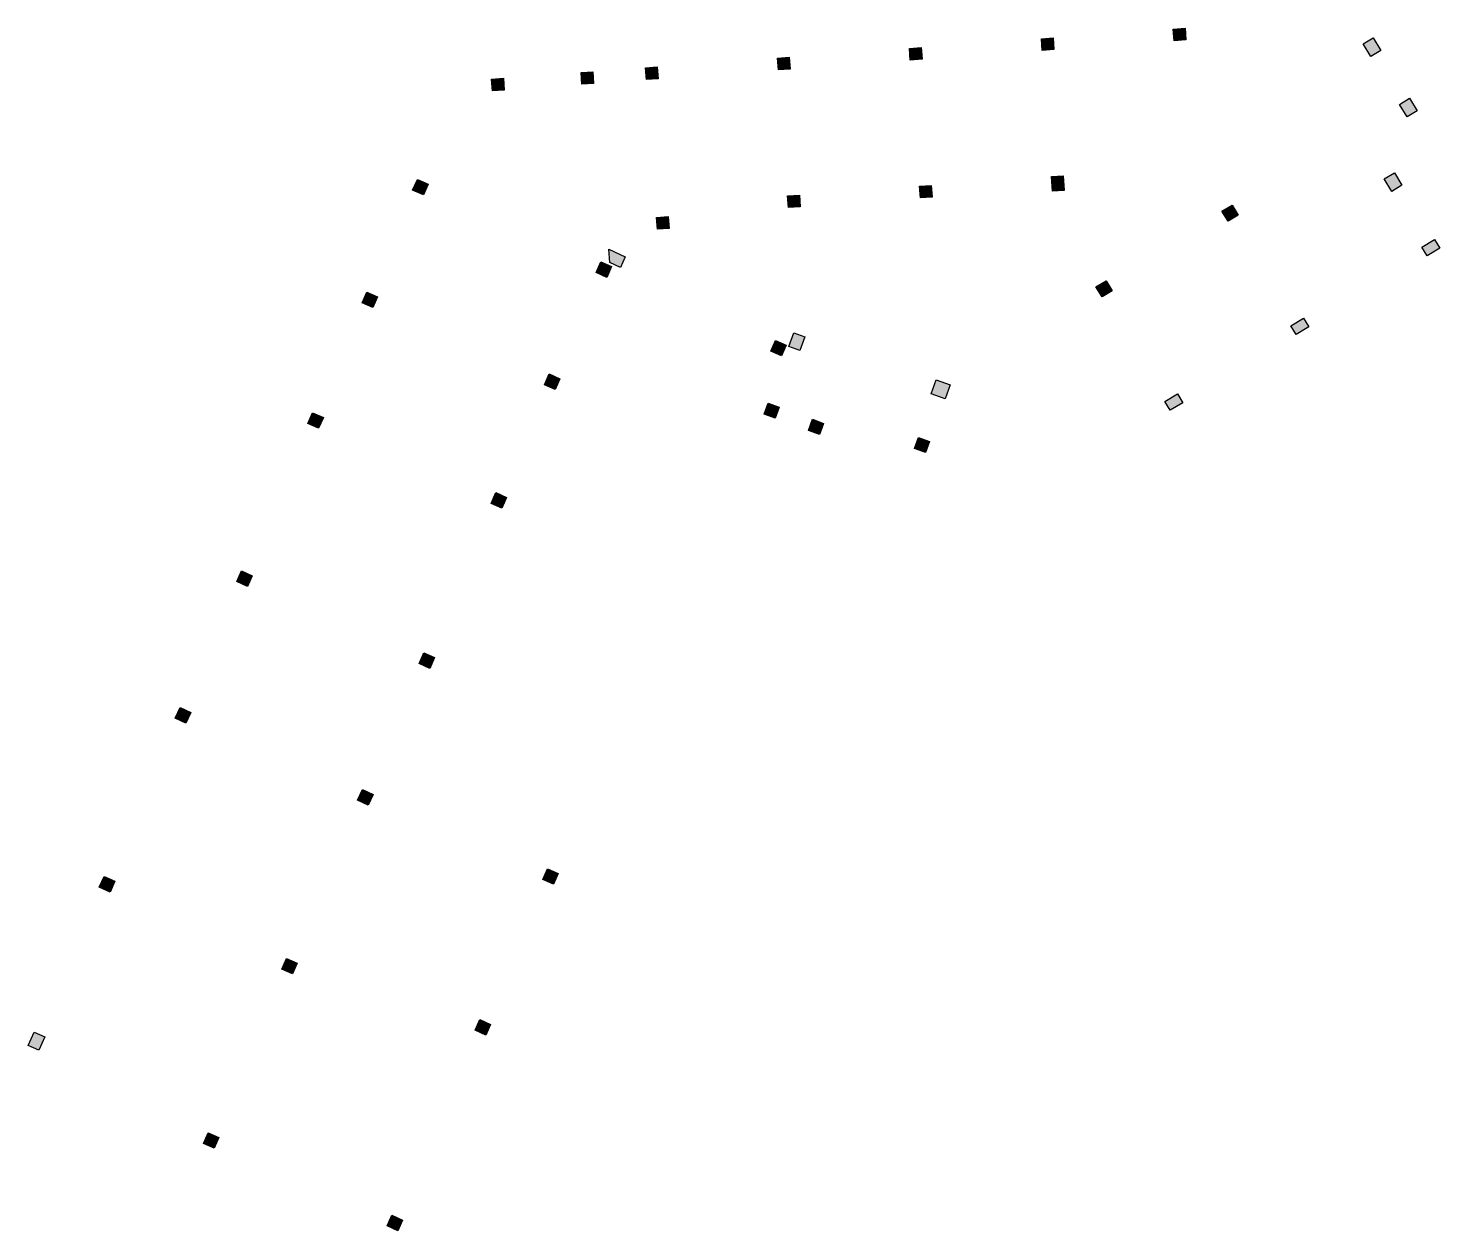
# Model space of a CAD drawing. Header units: millimetres. Extents: x 109276 to 157289, y 217936 to 258849.
import ezdxf

# ---------------------------------------------------------------- set-up
doc = ezdxf.new("R2010")
doc.units = ezdxf.units.MM
doc.header["$LTSCALE"] = 1000
doc.layers.add('S-COLU-HATCH', color=30, linetype='Continuous')
doc.layers.add('S-COLU-LINE1', color=6, linetype='Continuous')

msp = doc.modelspace()

# ---------------------------------------------------------------- hatches: boundary and pattern name
at = {"layer": 'S-COLU-HATCH'}
h = msp.add_hatch(color=0, dxfattribs=at)
h.dxf.hatch_style = 1
h.paths.add_polyline_path([(148226, 258819), (148624, 258849), (148654, 258450), (148255, 258421)])
h = msp.add_hatch(color=0, dxfattribs=at)
h.dxf.hatch_style = 1
h.paths.add_polyline_path([(143738, 258490), (144137, 258519), (144166, 258120), (143767, 258091)])
h = msp.add_hatch(color=0, dxfattribs=at)
h.dxf.hatch_style = 1
h.paths.add_polyline_path([(154687, 258315), (155029, 258521), (155287, 258092), (154944, 257886)])
h = msp.add_hatch(color=0, dxfattribs=at)
h.dxf.hatch_style = 1
h.paths.add_polyline_path([(134762, 257831), (135161, 257860), (135190, 257461), (134791, 257432)])
h = msp.add_hatch(color=0, dxfattribs=at)
h.dxf.hatch_style = 1
h.paths.add_polyline_path([(139250, 258160), (139649, 258190), (139678, 257791), (139279, 257761)])
h = msp.add_hatch(color=0, dxfattribs=at)
h.dxf.hatch_style = 1
h.paths.add_polyline_path([(128080, 257340), (128479, 257369), (128508, 256970), (128109, 256941)])
h = msp.add_hatch(color=0, dxfattribs=at)
h.dxf.hatch_style = 1
h.paths.add_polyline_path([(130274, 257501), (130673, 257530), (130702, 257132), (130303, 257102)])
h = msp.add_hatch(color=0, dxfattribs=at)
h.dxf.hatch_style = 1
h.paths.add_polyline_path([(125038, 257117), (125437, 257146), (125466, 256747), (125067, 256718)])
h = msp.add_hatch(color=0, dxfattribs=at)
h.dxf.hatch_style = 1
h.paths.add_polyline_path([(155923, 256258), (156265, 256464), (156523, 256035), (156180, 255829)])
h = msp.add_hatch(color=0, dxfattribs=at)
h.dxf.hatch_style = 1
h.paths.add_polyline_path([(122516, 253704), (122881, 253540), (122717, 253175), (122352, 253339)])
h = msp.add_hatch(color=0, dxfattribs=at)
h.dxf.hatch_style = 1
h.paths.add_polyline_path([(144082, 253803), (144481, 253832), (144517, 253333), (144118, 253304)])
h = msp.add_hatch(color=0, dxfattribs=at)
h.dxf.hatch_style = 1
h.paths.add_polyline_path([(155401, 253728), (155744, 253934), (156002, 253505), (155659, 253299)])
h = msp.add_hatch(color=0, dxfattribs=at)
h.dxf.hatch_style = 1
h.paths.add_polyline_path([(135106, 253143), (135505, 253173), (135534, 252774), (135135, 252744)])
h = msp.add_hatch(color=0, dxfattribs=at)
h.dxf.hatch_style = 1
h.paths.add_polyline_path([(139594, 253473), (139993, 253502), (140022, 253103), (139623, 253074)])
h = msp.add_hatch(color=0, dxfattribs=at)
h.dxf.hatch_style = 1
h.paths.add_polyline_path([(149880, 252627), (150222, 252833), (150428, 252490), (150086, 252284)])
h = msp.add_hatch(color=0, dxfattribs=at)
h.dxf.hatch_style = 1
h.paths.add_polyline_path([(130648, 252409), (131047, 252438), (131076, 252039), (130677, 252010)])
h = msp.add_hatch(color=0, dxfattribs=at)
h.dxf.hatch_style = 1
h.paths.add_polyline_path([(156680, 251405), (157109, 251662), (157289, 251362), (156861, 251105)])
h = msp.add_hatch(color=0, dxfattribs=at)
h.dxf.hatch_style = 1
h.paths.add_polyline_path([(129023, 251328), (129585, 251075), (129421, 250710), (129056, 250874)])
h = msp.add_hatch(color=0, dxfattribs=at)
h.dxf.hatch_style = 1
h.paths.add_polyline_path([(128753, 250901), (129118, 250737), (128954, 250372), (128589, 250536)])
h = msp.add_hatch(color=0, dxfattribs=at)
h.dxf.hatch_style = 1
h.paths.add_polyline_path([(145594, 250051), (145937, 250257), (146143, 249915), (145800, 249709)])
h = msp.add_hatch(color=0, dxfattribs=at)
h.dxf.hatch_style = 1
h.paths.add_polyline_path([(120794, 249873), (121159, 249709), (120995, 249344), (120630, 249508)])
h = msp.add_hatch(color=0, dxfattribs=at)
h.dxf.hatch_style = 1
h.paths.add_polyline_path([(152223, 248726), (152652, 248984), (152832, 248684), (152403, 248426)])
h = msp.add_hatch(color=0, dxfattribs=at)
h.dxf.hatch_style = 1
h.paths.add_polyline_path([(134696, 248230), (135061, 248066), (134897, 247701), (134532, 247865)])
h = msp.add_hatch(color=0, dxfattribs=at)
h.dxf.hatch_style = 1
h.paths.add_polyline_path([(135320, 248486), (135696, 248349), (135525, 247880), (135149, 248016)])
h = msp.add_hatch(color=0, dxfattribs=at)
h.dxf.hatch_style = 1
h.paths.add_polyline_path([(126997, 247086), (127362, 246922), (127198, 246557), (126833, 246721)])
h = msp.add_hatch(color=0, dxfattribs=at)
h.dxf.hatch_style = 1
h.paths.add_polyline_path([(140164, 246883), (140634, 246712), (140463, 246242), (139993, 246413)])
h = msp.add_hatch(color=0, dxfattribs=at)
h.dxf.hatch_style = 1
h.paths.add_polyline_path([(147937, 246151), (148366, 246409), (148546, 246109), (148117, 245851)])
h = msp.add_hatch(color=0, dxfattribs=at)
h.dxf.hatch_style = 1
h.paths.add_polyline_path([(134448, 246090), (134824, 245953), (134687, 245577), (134311, 245714)])
h = msp.add_hatch(color=0, dxfattribs=at)
h.dxf.hatch_style = 1
h.paths.add_polyline_path([(118950, 245768), (119315, 245604), (119151, 245239), (118786, 245403)])
h = msp.add_hatch(color=0, dxfattribs=at)
h.dxf.hatch_style = 1
h.paths.add_polyline_path([(135951, 245543), (136327, 245406), (136191, 245030), (135815, 245167)])
h = msp.add_hatch(color=0, dxfattribs=at)
h.dxf.hatch_style = 1
h.paths.add_polyline_path([(139557, 244922), (139933, 244785), (139796, 244410), (139420, 244546)])
h = msp.add_hatch(color=0, dxfattribs=at)
h.dxf.hatch_style = 1
h.paths.add_polyline_path([(125183, 243049), (125548, 242885), (125384, 242520), (125019, 242684)])
h = msp.add_hatch(color=0, dxfattribs=at)
h.dxf.hatch_style = 1
h.paths.add_polyline_path([(116531, 240387), (116896, 240223), (116732, 239858), (116367, 240022)])
h = msp.add_hatch(color=0, dxfattribs=at)
h.dxf.hatch_style = 1
h.paths.add_polyline_path([(122734, 237599), (123098, 237435), (122934, 237070), (122570, 237234)])
h = msp.add_hatch(color=0, dxfattribs=at)
h.dxf.hatch_style = 1
h.paths.add_polyline_path([(114441, 235735), (114805, 235571), (114642, 235206), (114277, 235370)])
h = msp.add_hatch(color=0, dxfattribs=at)
h.dxf.hatch_style = 1
h.paths.add_polyline_path([(120643, 232948), (121008, 232784), (120844, 232419), (120479, 232583)])
h = msp.add_hatch(color=0, dxfattribs=at)
h.dxf.hatch_style = 1
h.paths.add_polyline_path([(111858, 229989), (112223, 229825), (112059, 229460), (111694, 229624)])
h = msp.add_hatch(color=0, dxfattribs=at)
h.dxf.hatch_style = 1
h.paths.add_polyline_path([(126942, 230254), (127307, 230090), (127143, 229725), (126778, 229889)])
h = msp.add_hatch(color=0, dxfattribs=at)
h.dxf.hatch_style = 1
h.paths.add_polyline_path([(118061, 227201), (118425, 227037), (118261, 226672), (117897, 226836)])
h = msp.add_hatch(color=0, dxfattribs=at)
h.dxf.hatch_style = 1
h.paths.add_polyline_path([(124637, 225123), (125001, 224959), (124837, 224594), (124473, 224758)])
h = msp.add_hatch(color=0, dxfattribs=at)
h.dxf.hatch_style = 1
h.paths.add_polyline_path([(109481, 224698), (109845, 224535), (109640, 224078), (109276, 224242)])
h = msp.add_hatch(color=0, dxfattribs=at)
h.dxf.hatch_style = 1
h.paths.add_polyline_path([(115396, 221273), (115761, 221109), (115597, 220744), (115232, 220908)])
h = msp.add_hatch(color=0, dxfattribs=at)
h.dxf.hatch_style = 1
h.paths.add_polyline_path([(121644, 218465), (122009, 218301), (121845, 217936), (121480, 218100)])

# ---------------------------------------------------------------- linework, layer by layer
at = {"layer": 'S-COLU-LINE1', "linetype": 'ByBlock'}
for points in [[(148226, 258819), (148624, 258849), (148654, 258450), (148255, 258421)], [(143738, 258490), (144137, 258519), (144166, 258120), (143767, 258091)], [(154687, 258315), (155029, 258521), (155287, 258092), (154944, 257886)], [(134762, 257831), (135161, 257860), (135190, 257461), (134791, 257432)], [(139250, 258160), (139649, 258190), (139678, 257791), (139279, 257761)], [(128080, 257340), (128479, 257369), (128508, 256970), (128109, 256941)], [(130274, 257501), (130673, 257530), (130702, 257132), (130303, 257102)], [(125038, 257117), (125437, 257146), (125466, 256747), (125067, 256718)], [(155923, 256258), (156265, 256464), (156523, 256035), (156180, 255829)], [(122516, 253704), (122881, 253540), (122717, 253175), (122352, 253339)], [(144082, 253803), (144481, 253832), (144517, 253333), (144118, 253304)], [(155401, 253728), (155744, 253934), (156002, 253505), (155659, 253299)], [(135106, 253143), (135505, 253173), (135534, 252774), (135135, 252744)], [(139594, 253473), (139993, 253502), (140022, 253103), (139623, 253074)], [(149880, 252627), (150222, 252833), (150428, 252490), (150086, 252284)], [(130648, 252409), (131047, 252438), (131076, 252039), (130677, 252010)], [(156680, 251405), (157109, 251662), (157289, 251362), (156861, 251105)], [(129023, 251328), (129585, 251075), (129421, 250710), (129056, 250874)], [(128753, 250901), (129118, 250737), (128954, 250372), (128589, 250536)], [(145594, 250051), (145937, 250257), (146143, 249915), (145800, 249709)], [(120794, 249873), (121159, 249709), (120995, 249344), (120630, 249508)], [(152223, 248726), (152652, 248984), (152832, 248684), (152403, 248426)], [(134696, 248230), (135061, 248066), (134897, 247701), (134532, 247865)], [(126997, 247086), (127362, 246922), (127198, 246557), (126833, 246721)], [(140164, 246883), (140634, 246712), (140463, 246242), (139993, 246413)], [(147937, 246151), (148366, 246409), (148546, 246109), (148117, 245851)], [(134448, 246090), (134824, 245953), (134687, 245577), (134311, 245714)], [(118950, 245768), (119315, 245604), (119151, 245239), (118786, 245403)], [(135951, 245543), (136327, 245406), (136191, 245030), (135815, 245167)], [(139557, 244922), (139933, 244785), (139796, 244410), (139420, 244546)], [(125183, 243049), (125548, 242885), (125384, 242520), (125019, 242684)], [(116531, 240387), (116896, 240223), (116732, 239858), (116367, 240022)], [(122734, 237599), (123098, 237435), (122934, 237070), (122570, 237234)], [(114441, 235735), (114805, 235571), (114642, 235206), (114277, 235370)], [(120643, 232948), (121008, 232784), (120844, 232419), (120479, 232583)], [(109481, 224698), (109845, 224535), (109640, 224078), (109276, 224242)], [(115396, 221273), (115761, 221109), (115597, 220744), (115232, 220908)]]:
    msp.add_lwpolyline(points, close=True, dxfattribs=at)
at = {"layer": 'S-COLU-LINE1'}
msp.add_lwpolyline([(135320, 248486), (135696, 248349), (135525, 247880), (135149, 248016)], close=True, dxfattribs=at)
at = {"layer": 'S-COLU-LINE1', "linetype": 'ByBlock', "elevation": 0}
for points in [[(111858, 229989), (112223, 229825), (112059, 229460), (111694, 229624)], [(126942, 230254), (127307, 230090), (127143, 229725), (126778, 229889)], [(118061, 227201), (118425, 227037), (118261, 226672), (117897, 226836)], [(124637, 225123), (125001, 224959), (124837, 224594), (124473, 224758)], [(121644, 218465), (122009, 218301), (121845, 217936), (121480, 218100)]]:
    msp.add_lwpolyline(points, close=True, dxfattribs=at)

doc.saveas('drawing.dxf')
